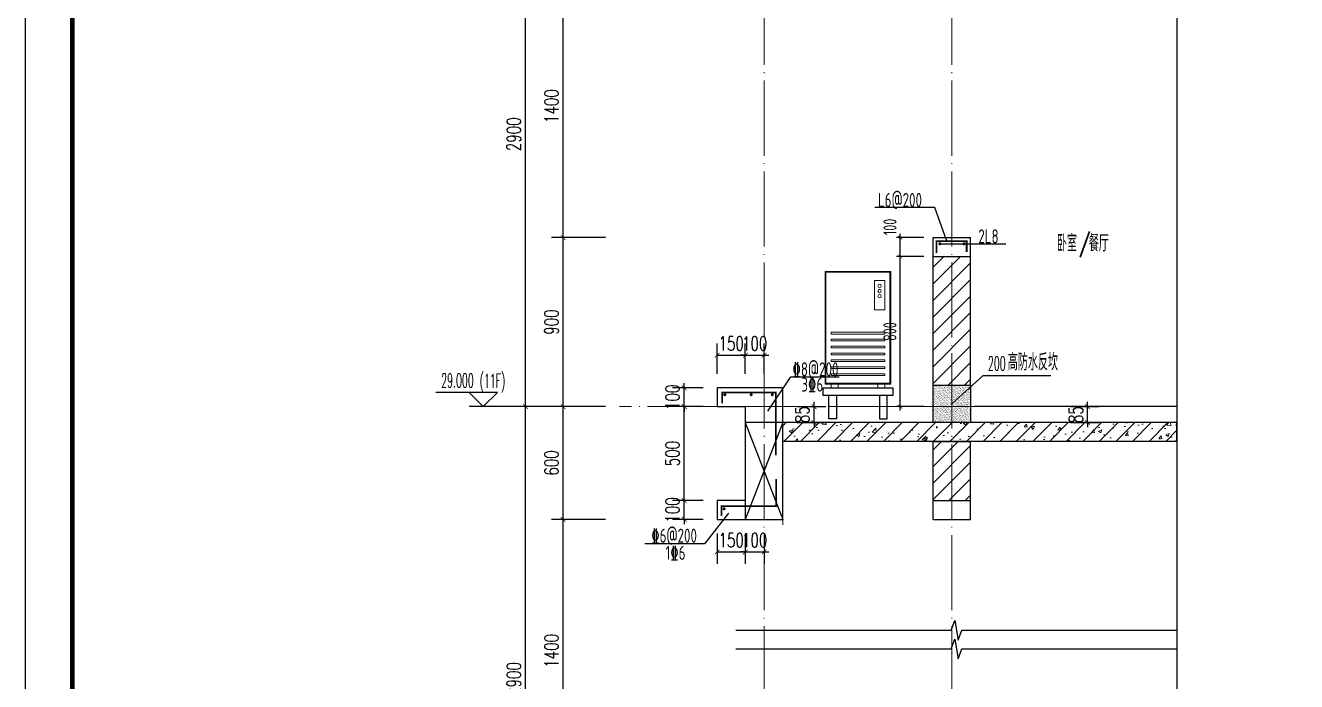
# Model space of a CAD drawing. Extents: x -668857 to 143095, y -247466 to 228182.
# Drawn here: x 81735 to 88504, y 162720 to 166213 of the extents above; entities that cross this region are included whole.
import ezdxf

# ---------------------------------------------------------------- set-up
doc = ezdxf.new("R2010")
doc.units = 0
doc.header["$LTSCALE"] = 1000
doc.linetypes.add('DOTE', pattern=[2.42, 2, -0.2, 0.02, -0.2])
doc.layers.get('0').update_dxf_attribs({"linetype": 'CONTINUOUS'})
doc.layers.get('DEFPOINTS').update_dxf_attribs({"linetype": 'CONTINUOUS'})
for name, color, linetype in [('DIM', 2, 'CONTINUOUS'), ('DIM_ELEV', 3, 'CONTINUOUS'), ('DIM_IDEN', 67, 'CONTINUOUS'), ('DIM_SYMB', 3, 'CONTINUOUS'), ('PUB_DIM', 3, 'CONTINUOUS'), ('PUB_TEXT', 2, 'CONTINUOUS'), ('REIN', 6, 'CONTINUOUS'), ('S-大样-砼线', 7, 'CONTINUOUS'), ('S-引出线', 40, 'CONTINUOUS'), ('TEXT', 2, 'CONTINUOUS'), ('WALL', 5, 'CONTINUOUS'), ('yichutu', 7, 'CONTINUOUS'), ('看线', 251, 'CONTINUOUS'), ('空调外机', 8, 'CONTINUOUS'), ('立面-看线', 251, 'CONTINUOUS')]:
    doc.layers.add(name, color=color, linetype=linetype)
for name, color, linetype, lineweight in [('DOTE', 19, 'DOTE', 9), ('PUB_HATCH', 8, 'CONTINUOUS', 9), ('内粉刷', 37, 'CONTINUOUS', 9), ('图框', 9, 'CONTINUOUS', 18), ('平面-空调室外机', 143, 'CONTINUOUS', 9)]:
    doc.layers.add(name, color=color, linetype=linetype, lineweight=lineweight)
doc.styles.add('_TCH_DIM', font='SIMPLEX.shx', dxfattribs={"width": 0.7, "bigfont": 'GBCBIG.shx'})
doc.styles.add('_TCH_DIM_T3', font='SIMPLEX', dxfattribs={"width": 0.705882, "bigfont": 'GBCBIG'})
doc.styles.add('DIM_FONT_T3', font='SIMPLEX', dxfattribs={"width": 0.705882, "bigfont": 'GBCBIG'})
doc.styles.add('TSSD_DIMENSION', font='Tssdeng.shx', dxfattribs={"width": 0.7, "bigfont": 'tssdchn.shx'})
doc.styles.add('TSSD_REIN', font='tssdeng.shx', dxfattribs={"width": 0.7, "height": 300, "bigfont": 'tssdchn.shx'})
doc.styles.add('w', font='tssdeng.shx', dxfattribs={"width": 0.8, "bigfont": 'tssdchn.shx'})
doc.dimstyles.new('_TCH_ARCH&&25', dxfattribs={"dimtxt": 74.375, "dimasz": 25, "dimexe": 62.5, "dimexo": 75, "dimgap": 25, "dimtad": 1, "dimdec": 0, "dimzin": 0, "dimdsep": 46, "dimtxsty": '_TCH_DIM_T3', "dimblk": 'ARCHTICK', "dimcen": 0.09, "dimclrt": 7, "dimazin": 0, "dimtfac": 1, "dimtdec": 0, "dimtix": 1, "dimtmove": 2, "dimatfit": 3, "dimldrblk": 'ARCHTICK', "dimfxl": 0, "dimtolj": 1, "dimtzin": 0, "dimarcsym": 0})
doc.dimstyles.new('TSSD_20_20', dxfattribs={"dimtxt": 60, "dimasz": 20, "dimexe": 20, "dimexo": 50, "dimgap": 20, "dimtad": 1, "dimdec": 0, "dimzin": 0, "dimdsep": 46, "dimtxsty": 'TSSD_DIMENSION', "dimblk": 'ARCHTICK', "dimblk1": 'ARCHTICK', "dimblk2": 'ARCHTICK', "dimcen": 0, "dimdle": 20, "dimclrt": 7, "dimadec": 0, "dimazin": 0, "dimtfac": 1, "dimtdec": 0, "dimtix": 1, "dimtmove": 2, "dimatfit": 3, "dimfxl": 0, "dimtolj": 1, "dimtzin": 0, "dimarcsym": 0})
pattern_1 = [(45, (0, 44.88), (-44.1941915, 44.1941915), [])]

# ---------------------------------------------------------------- blocks, each defined once
blk = doc.blocks.new('GFDDDDRG')
at = {"layer": '图框'}
blk.add_lwpolyline([(923310, -107437), (923310, -159999), (893610, -159999), (893610, -107437)], close=True, dxfattribs=at)
blk.add_lwpolyline([(923310, -107437), (923310, -159999), (893610, -159999), (893610, -107437)], close=True, dxfattribs=at)
at = {"layer": '图框', "const_width": 50}
blk.add_lwpolyline([(894110, -159499), (922810, -159499), (922810, -108687), (894110, -108687)], close=True, dxfattribs=at)
blk = doc.blocks.new('yct-1051-594-26275-14850-25-1002.0')
at = {"layer": 'yichutu', "color": 7}
blk.add_lwpolyline([(0, 0), (0, 14850), (26275, 14850), (26275, 0)], close=True, dxfattribs=at)
blk = doc.blocks.new('kongtiao')
for p, q in [((-338.7, 49), (-338.7, -550.8)), ((11, 49), (-338.7, 49)), ((-334.1, 44.4), (-334.1, -546.2)), ((6.4, 44.4), (-334.1, 44.4)), ((6.4, -546.2), (6.4, 44.4)), ((11, -550.8), (11, 49)), ((-76.2, -0.5), (-76.2, -156.5)), ((-21.1, -0.5), (-76.2, -0.5)), ((-21.1, -156.5), (-21.1, -0.5)), ((-76.2, -156.5), (-21.1, -156.5)), ((-338.7, -550.8), (11, -550.8)), ((-334.1, -546.2), (6.4, -546.2)), ((-306.6, -550.8), (-306.6, -571.2)), ((-306.6, -571.2), (-269.8, -571.2)), ((-269.8, -571.2), (-269.8, -550.8)), ((-57.9, -571.2), (-57.9, -550.8)), ((-21.1, -571.2), (-57.9, -571.2)), ((-21.1, -550.8), (-21.1, -571.2))]:
    blk.add_line(p, q)
for points in [[(-306.6, -275.4), (-21.1, -275.4), (-21.1, -284.6), (-306.6, -284.6)], [(-306.6, -312.1), (-21.1, -312.1), (-21.1, -321.3), (-306.6, -321.3)], [(-306.6, -348.8), (-21.1, -348.8), (-21.1, -358), (-306.6, -358)], [(-306.6, -385.6), (-21.1, -385.6), (-21.1, -394.7), (-306.6, -394.7)], [(-306.6, -422.3), (-21.1, -422.3), (-21.1, -431.5), (-306.6, -431.5)], [(-306.6, -459), (-21.1, -459), (-21.1, -468.2), (-306.6, -468.2)], [(-306.6, -495.7), (-21.1, -495.7), (-21.1, -504.9), (-306.6, -504.9)]]:
    blk.add_lwpolyline(points, close=True)
for centre in [(-48.7, -28), (-48.7, -55.6), (-48.7, -83.1)]:
    blk.add_circle(centre, 9.18)
blk = doc.blocks.new('_ArchTick')
at = {"color": 0, "linetype": 'ByBlock', "const_width": 0.15}
blk.add_lwpolyline([(-0.5, -0.5), (0.5, 0.5)], dxfattribs=at)
blk = doc.blocks.new('*D2155')
at = {"layer": 'DEFPOINTS', "color": 0}
for p in [(926373.2, -117186.1), (926547.8, -117186.1), (926547.8, -117286.1)]:
    blk.add_point(p, dxfattribs=at)
at = {"layer": 'PUB_DIM', "color": 0, "lineweight": -2}
for p, q in [((926373.2, -117186.1), (926373.2, -117161.1)), ((926472.8, -117186.1), (926310.7, -117186.1)), ((926373.2, -117286.1), (926373.2, -117186.1)), ((926472.8, -117286.1), (926310.7, -117286.1)), ((926373.2, -117286.1), (926373.2, -117311.1))]:
    blk.add_line(p, q, dxfattribs=at)
at = {"layer": 'PUB_DIM', "color": 0, "lineweight": -2, "xscale": 25, "yscale": 25, "zscale": 25}
for p, rotation in [((926373.2, -117186.1), 270), ((926373.2, -117286.1), 90)]:
    blk.add_blockref('_ArchTick', p, dxfattribs=dict(at, rotation=rotation))
at = {"layer": 'PUB_DIM', "color": 7, "insert": (926311, -117236.1), "char_height": 74.38, "attachment_point": 5, "rotation": 90, "style": '_TCH_DIM_T3'}
blk.add_mtext('\\A1;100', dxfattribs=at)
blk = doc.blocks.new('*D2156')
at = {"layer": 'DEFPOINTS', "color": 0}
for p in [(926373.2, -117286.1), (926547.8, -117286.1), (926547.8, -117786.1)]:
    blk.add_point(p, dxfattribs=at)
at = {"layer": 'PUB_DIM', "color": 0, "lineweight": -2}
for p, q in [((926472.8, -117286.1), (926310.7, -117286.1)), ((926373.2, -117786.1), (926373.2, -117286.1)), ((926472.8, -117786.1), (926310.7, -117786.1))]:
    blk.add_line(p, q, dxfattribs=at)
at = {"layer": 'PUB_DIM', "color": 0, "lineweight": -2, "xscale": 25, "yscale": 25, "zscale": 25}
for p, rotation in [((926373.2, -117286.1), 90), ((926373.2, -117786.1), 270)]:
    blk.add_blockref('_ArchTick', p, dxfattribs=dict(at, rotation=rotation))
at = {"layer": 'PUB_DIM', "color": 7, "insert": (926311, -117536.1), "char_height": 74.38, "attachment_point": 5, "rotation": 90, "style": '_TCH_DIM_T3'}
blk.add_mtext('\\A1;500', dxfattribs=at)
blk = doc.blocks.new('*D2157')
at = {"layer": 'DEFPOINTS', "color": 0}
for p in [(926373.2, -117786.1), (926547.8, -117786.1), (926547.8, -117886.1)]:
    blk.add_point(p, dxfattribs=at)
at = {"layer": 'PUB_DIM', "color": 0, "lineweight": -2}
for p, q in [((926373.2, -117786.1), (926373.2, -117761.1)), ((926472.8, -117786.1), (926310.7, -117786.1)), ((926373.2, -117886.1), (926373.2, -117786.1)), ((926472.8, -117886.1), (926310.7, -117886.1)), ((926373.2, -117886.1), (926373.2, -117911.1))]:
    blk.add_line(p, q, dxfattribs=at)
at = {"layer": 'PUB_DIM', "color": 0, "lineweight": -2, "xscale": 25, "yscale": 25, "zscale": 25}
for p, rotation in [((926373.2, -117786.1), 270), ((926373.2, -117886.1), 90)]:
    blk.add_blockref('_ArchTick', p, dxfattribs=dict(at, rotation=rotation))
at = {"layer": 'PUB_DIM', "color": 7, "insert": (926311, -117836.1), "char_height": 74.38, "attachment_point": 5, "rotation": 90, "style": '_TCH_DIM_T3'}
blk.add_mtext('\\A1;100', dxfattribs=at)
blk = doc.blocks.new('*D2158')
at = {"layer": 'DEFPOINTS', "color": 0}
for p in [(926547.8, -117886.1), (926697.8, -117886.1), (926697.8, -118059.8)]:
    blk.add_point(p, dxfattribs=at)
at = {"layer": 'PUB_DIM', "color": 0, "lineweight": -2}
for p, q in [((926547.8, -117961.1), (926547.8, -118122.3)), ((926697.8, -117961.1), (926697.8, -118122.3)), ((926547.8, -118059.8), (926697.8, -118059.8))]:
    blk.add_line(p, q, dxfattribs=at)
at = {"layer": 'PUB_DIM', "color": 0, "lineweight": -2, "xscale": 25, "yscale": 25, "zscale": 25, "rotation": 180}
blk.add_blockref('_ArchTick', (926547.8, -118059.8), dxfattribs=at)
at = {"layer": 'PUB_DIM', "color": 0, "lineweight": -2, "xscale": 25, "yscale": 25, "zscale": 25}
blk.add_blockref('_ArchTick', (926697.8, -118059.8), dxfattribs=at)
at = {"layer": 'PUB_DIM', "color": 7, "insert": (926622.8, -117997.6), "char_height": 74.38, "attachment_point": 5, "style": '_TCH_DIM_T3'}
blk.add_mtext('\\A1;150', dxfattribs=at)
blk = doc.blocks.new('*D2159')
at = {"layer": 'DEFPOINTS', "color": 0}
for p in [(926697.8, -117886.1), (926797.8, -117886.1), (926797.8, -118059.8)]:
    blk.add_point(p, dxfattribs=at)
at = {"layer": 'PUB_DIM', "color": 0, "lineweight": -2}
for p, q in [((926697.8, -117961.1), (926697.8, -118122.3)), ((926797.8, -117961.1), (926797.8, -118122.3)), ((926697.8, -118059.8), (926672.8, -118059.8)), ((926697.8, -118059.8), (926797.8, -118059.8)), ((926797.8, -118059.8), (926822.8, -118059.8))]:
    blk.add_line(p, q, dxfattribs=at)
at = {"layer": 'PUB_DIM', "color": 0, "lineweight": -2, "xscale": 25, "yscale": 25, "zscale": 25}
blk.add_blockref('_ArchTick', (926697.8, -118059.8), dxfattribs=at)
at = {"layer": 'PUB_DIM', "color": 0, "lineweight": -2, "xscale": 25, "yscale": 25, "zscale": 25, "rotation": 180}
blk.add_blockref('_ArchTick', (926797.8, -118059.8), dxfattribs=at)
at = {"layer": 'PUB_DIM', "color": 7, "insert": (926747.8, -117997.6), "char_height": 74.38, "attachment_point": 5, "style": '_TCH_DIM_T3'}
blk.add_mtext('\\A1;100', dxfattribs=at)
blk = doc.blocks.new('*D2160')
at = {"layer": 'DEFPOINTS', "color": 0}
for p in [(928354.1, -117286.1), (928520.1, -117286.1), (928354.1, -117371.1)]:
    blk.add_point(p, dxfattribs=at)
at = {"layer": 'PUB_DIM', "color": 0, "lineweight": -2}
for p, q in [((928429.1, -117286.1), (928582.6, -117286.1)), ((928520.1, -117286.1), (928520.1, -117261.1)), ((928520.1, -117371.1), (928520.1, -117286.1)), ((928429.1, -117371.1), (928582.6, -117371.1)), ((928520.1, -117371.1), (928520.1, -117396.1))]:
    blk.add_line(p, q, dxfattribs=at)
at = {"layer": 'PUB_DIM', "color": 0, "lineweight": -2, "xscale": 25, "yscale": 25, "zscale": 25}
for p, rotation in [((928520.1, -117286.1), 270), ((928520.1, -117371.1), 90)]:
    blk.add_blockref('_ArchTick', p, dxfattribs=dict(at, rotation=rotation))
at = {"layer": 'PUB_DIM', "color": 7, "insert": (928457.9, -117328.6), "char_height": 74.38, "attachment_point": 5, "rotation": 90, "style": '_TCH_DIM_T3'}
blk.add_mtext('\\A1;85', dxfattribs=at)
blk = doc.blocks.new('*D2161')
at = {"layer": 'DEFPOINTS', "color": 0}
for p in [(926697.8, -117012.4), (926547.8, -117186.1), (926697.8, -117186.1)]:
    blk.add_point(p, dxfattribs=at)
at = {"layer": 'PUB_DIM', "color": 0, "lineweight": -2}
for p, q in [((926547.8, -117111.1), (926547.8, -116949.9)), ((926697.8, -117111.1), (926697.8, -116949.9)), ((926547.8, -117012.4), (926697.8, -117012.4))]:
    blk.add_line(p, q, dxfattribs=at)
at = {"layer": 'PUB_DIM', "color": 0, "lineweight": -2, "xscale": 25, "yscale": 25, "zscale": 25, "rotation": 180}
blk.add_blockref('_ArchTick', (926547.8, -117012.4), dxfattribs=at)
at = {"layer": 'PUB_DIM', "color": 0, "lineweight": -2, "xscale": 25, "yscale": 25, "zscale": 25}
blk.add_blockref('_ArchTick', (926697.8, -117012.4), dxfattribs=at)
at = {"layer": 'PUB_DIM', "color": 7, "insert": (926622.8, -116950.2), "char_height": 74.38, "attachment_point": 5, "style": '_TCH_DIM_T3'}
blk.add_mtext('\\A1;150', dxfattribs=at)
blk = doc.blocks.new('*D2162')
at = {"layer": 'DEFPOINTS', "color": 0}
for p in [(926797.8, -117012.4), (926697.8, -117186.1), (926797.8, -117186.1)]:
    blk.add_point(p, dxfattribs=at)
at = {"layer": 'PUB_DIM', "color": 0, "lineweight": -2}
for p, q in [((926697.8, -117111.1), (926697.8, -116949.9)), ((926797.8, -117111.1), (926797.8, -116949.9)), ((926697.8, -117012.4), (926672.8, -117012.4)), ((926697.8, -117012.4), (926797.8, -117012.4)), ((926797.8, -117012.4), (926822.8, -117012.4))]:
    blk.add_line(p, q, dxfattribs=at)
at = {"layer": 'PUB_DIM', "color": 0, "lineweight": -2, "xscale": 25, "yscale": 25, "zscale": 25}
blk.add_blockref('_ArchTick', (926697.8, -117012.4), dxfattribs=at)
at = {"layer": 'PUB_DIM', "color": 0, "lineweight": -2, "xscale": 25, "yscale": 25, "zscale": 25, "rotation": 180}
blk.add_blockref('_ArchTick', (926797.8, -117012.4), dxfattribs=at)
at = {"layer": 'PUB_DIM', "color": 7, "insert": (926747.8, -116950.2), "char_height": 74.38, "attachment_point": 5, "style": '_TCH_DIM_T3'}
blk.add_mtext('\\A1;100', dxfattribs=at)
blk = doc.blocks.new('*D2163')
at = {"layer": 'DEFPOINTS', "color": 0}
for p in [(926897.8, -117286.1), (927063.8, -117286.1), (926897.8, -117371.1)]:
    blk.add_point(p, dxfattribs=at)
at = {"layer": 'PUB_DIM', "color": 0, "lineweight": -2}
for p, q in [((926972.8, -117286.1), (927126.3, -117286.1)), ((927063.8, -117286.1), (927063.8, -117261.1)), ((927063.8, -117371.1), (927063.8, -117286.1)), ((926972.8, -117371.1), (927126.3, -117371.1)), ((927063.8, -117371.1), (927063.8, -117396.1))]:
    blk.add_line(p, q, dxfattribs=at)
at = {"layer": 'PUB_DIM', "color": 0, "lineweight": -2, "xscale": 25, "yscale": 25, "zscale": 25}
for p, rotation in [((927063.8, -117286.1), 270), ((927063.8, -117371.1), 90)]:
    blk.add_blockref('_ArchTick', p, dxfattribs=dict(at, rotation=rotation))
at = {"layer": 'PUB_DIM', "color": 7, "insert": (927001.6, -117328.6), "char_height": 74.38, "attachment_point": 5, "rotation": 90, "style": '_TCH_DIM_T3'}
blk.add_mtext('\\A1;85', dxfattribs=at)
blk = doc.blocks.new('*D2502')
at = {"layer": 'DEFPOINTS', "color": 0}
for p in [(84598.4, 163583.2), (84898.4, 163583.2), (84898.4, 162183.2)]:
    blk.add_point(p, dxfattribs=at)
at = {"layer": 'PUB_DIM', "color": 0, "lineweight": -2}
for p, q in [((84823.4, 163583.2), (84535.9, 163583.2)), ((84598.4, 162183.2), (84598.4, 163583.2)), ((84823.4, 162183.2), (84535.9, 162183.2))]:
    blk.add_line(p, q, dxfattribs=at)
at = {"layer": 'PUB_DIM', "color": 0, "lineweight": -2, "xscale": 25, "yscale": 25, "zscale": 25}
for p, rotation in [((84598.4, 163583.2), 90), ((84598.4, 162183.2), 270)]:
    blk.add_blockref('_ArchTick', p, dxfattribs=dict(at, rotation=rotation))
at = {"layer": 'PUB_DIM', "color": 7, "insert": (84536.2, 162883.2), "char_height": 74.38, "attachment_point": 5, "rotation": 90, "style": '_TCH_DIM_T3'}
blk.add_mtext('\\A1;1400', dxfattribs=at)
blk = doc.blocks.new('*D2503')
at = {"layer": 'DEFPOINTS', "color": 0}
for p in [(84598.4, 164183.2), (84898.4, 164183.2), (84898.4, 163583.2)]:
    blk.add_point(p, dxfattribs=at)
at = {"layer": 'PUB_DIM', "color": 0, "lineweight": -2}
for p, q in [((84823.4, 164183.2), (84535.9, 164183.2)), ((84598.4, 163583.2), (84598.4, 164183.2)), ((84823.4, 163583.2), (84535.9, 163583.2))]:
    blk.add_line(p, q, dxfattribs=at)
at = {"layer": 'PUB_DIM', "color": 0, "lineweight": -2, "xscale": 25, "yscale": 25, "zscale": 25}
for p, rotation in [((84598.4, 164183.2), 90), ((84598.4, 163583.2), 270)]:
    blk.add_blockref('_ArchTick', p, dxfattribs=dict(at, rotation=rotation))
at = {"layer": 'PUB_DIM', "color": 7, "insert": (84536.2, 163883.2), "char_height": 74.38, "attachment_point": 5, "rotation": 90, "style": '_TCH_DIM_T3'}
blk.add_mtext('\\A1;600', dxfattribs=at)
blk = doc.blocks.new('*D2504')
at = {"layer": 'DEFPOINTS', "color": 0}
for p in [(84598.4, 165083.2), (84898.4, 165083.2), (84898.4, 164183.2)]:
    blk.add_point(p, dxfattribs=at)
at = {"layer": 'PUB_DIM', "color": 0, "lineweight": -2}
for p, q in [((84823.4, 165083.2), (84535.9, 165083.2)), ((84598.4, 164183.2), (84598.4, 165083.2)), ((84823.4, 164183.2), (84535.9, 164183.2))]:
    blk.add_line(p, q, dxfattribs=at)
at = {"layer": 'PUB_DIM', "color": 0, "lineweight": -2, "xscale": 25, "yscale": 25, "zscale": 25}
for p, rotation in [((84598.4, 165083.2), 90), ((84598.4, 164183.2), 270)]:
    blk.add_blockref('_ArchTick', p, dxfattribs=dict(at, rotation=rotation))
at = {"layer": 'PUB_DIM', "color": 7, "insert": (84536.2, 164633.2), "char_height": 74.38, "attachment_point": 5, "rotation": 90, "style": '_TCH_DIM_T3'}
blk.add_mtext('\\A1;900', dxfattribs=at)
blk = doc.blocks.new('*D2505')
at = {"layer": 'DEFPOINTS', "color": 0}
for p in [(84598.4, 166483.2), (84898.4, 166483.2), (84898.4, 165083.2)]:
    blk.add_point(p, dxfattribs=at)
at = {"layer": 'PUB_DIM', "color": 0, "lineweight": -2}
for p, q in [((84823.4, 166483.2), (84535.9, 166483.2)), ((84598.4, 165083.2), (84598.4, 166483.2)), ((84823.4, 165083.2), (84535.9, 165083.2))]:
    blk.add_line(p, q, dxfattribs=at)
at = {"layer": 'PUB_DIM', "color": 0, "lineweight": -2, "xscale": 25, "yscale": 25, "zscale": 25}
for p, rotation in [((84598.4, 166483.2), 90), ((84598.4, 165083.2), 270)]:
    blk.add_blockref('_ArchTick', p, dxfattribs=dict(at, rotation=rotation))
at = {"layer": 'PUB_DIM', "color": 7, "insert": (84536.2, 165783.2), "char_height": 74.38, "attachment_point": 5, "rotation": 90, "style": '_TCH_DIM_T3'}
blk.add_mtext('\\A1;1400', dxfattribs=at)
blk = doc.blocks.new('*D2512')
at = {"layer": 'DEFPOINTS', "color": 0}
for p in [(84398.4, 164183.2), (84898.4, 164183.2), (84898.4, 161283.2)]:
    blk.add_point(p, dxfattribs=at)
at = {"layer": 'PUB_DIM', "color": 0, "lineweight": -2}
for p, q in [((84823.4, 164183.2), (84335.9, 164183.2)), ((84398.4, 161283.2), (84398.4, 164183.2)), ((84823.4, 161283.2), (84335.9, 161283.2))]:
    blk.add_line(p, q, dxfattribs=at)
at = {"layer": 'PUB_DIM', "color": 0, "lineweight": -2, "xscale": 25, "yscale": 25, "zscale": 25}
for p, rotation in [((84398.4, 164183.2), 90), ((84398.4, 161283.2), 270)]:
    blk.add_blockref('_ArchTick', p, dxfattribs=dict(at, rotation=rotation))
at = {"layer": 'PUB_DIM', "color": 7, "insert": (84336.2, 162733.2), "char_height": 74.38, "attachment_point": 5, "rotation": 90, "style": '_TCH_DIM_T3'}
blk.add_mtext('\\A1;2900', dxfattribs=at)
blk = doc.blocks.new('*D2513')
at = {"layer": 'DEFPOINTS', "color": 0}
for p in [(84398.4, 167083.2), (84898.4, 167083.2), (84898.4, 164183.2)]:
    blk.add_point(p, dxfattribs=at)
at = {"layer": 'PUB_DIM', "color": 0, "lineweight": -2}
for p, q in [((84823.4, 167083.2), (84335.9, 167083.2)), ((84398.4, 164183.2), (84398.4, 167083.2)), ((84823.4, 164183.2), (84335.9, 164183.2))]:
    blk.add_line(p, q, dxfattribs=at)
at = {"layer": 'PUB_DIM', "color": 0, "lineweight": -2, "xscale": 25, "yscale": 25, "zscale": 25}
for p, rotation in [((84398.4, 167083.2), 90), ((84398.4, 164183.2), 270)]:
    blk.add_blockref('_ArchTick', p, dxfattribs=dict(at, rotation=rotation))
at = {"layer": 'PUB_DIM', "color": 7, "insert": (84336.2, 165633.2), "char_height": 74.38, "attachment_point": 5, "rotation": 90, "style": '_TCH_DIM_T3'}
blk.add_mtext('\\A1;2900', dxfattribs=at)
blk = doc.blocks.new('20210809.02282059')
at = {"layer": 'REIN', "const_width": 9}
blk.add_lwpolyline([(87484.2, 66580.9), (87484.2, 66644.7), (87644.1, 66644.7), (87644.1, 66586.8)], dxfattribs=at)
at = {"layer": 'REIN', "const_width": 8}
for points in [[(87497.7, 66629.7, 1), (87505.7, 66629.7, 1)], [(87625.1, 66629.7, 1), (87633.1, 66629.7, 1)]]:
    blk.add_lwpolyline(points, format="xyb", close=True, dxfattribs=at)
at = {"layer": 'S-引出线'}
for p, q in [((87474.6, 66823.8), (87154.5, 66823.8)), ((87538.8, 66644.7), (87474.6, 66823.8)), ((87501.7, 66629.7), (87853.3, 66629.7))]:
    blk.add_line(p, q, dxfattribs=at)
at = {"layer": 'TEXT', "style": 'w', "width": 0.7}
for s, p in [('L6@200', (87171.5, 66825.9)), ('2L8', (87706.2, 66632.1))]:
    blk.add_text(s, height=75, rotation=0, dxfattribs=at).set_placement(p)
blk = doc.blocks.new('A$C124E38C7')
at = {"layer": 'REIN'}
for points in [[(411.3, 827.6, 9, 9, 0), (411.3, 885.8, 9, 9, 0), (697.1, 885.8, 9, 9, 0), (697.1, 551.1, 9, 9, 0)], [(407.7, 227.9, 9, 9, 0), (407.7, 280.9, 9, 9, 0), (700.1, 280.9, 9, 9, 0), (700.1, 425.3, 9, 9, 0)]]:
    blk.add_lwpolyline(points, format="xyseb", dxfattribs=at)
at = {"layer": 'REIN', "const_width": 8}
for points in [[(421.8, 873.5, 1), (429.8, 873.5, 1)], [(562.3, 873.5, 1), (570.3, 873.5, 1)], [(674.9, 873.5, 1), (682.9, 873.5, 1)], [(418.3, 266.1, 1), (426.3, 266.1, 1)]]:
    blk.add_lwpolyline(points, format="xyb", close=True, dxfattribs=at)
at = {"layer": 'S-大样-砼线'}
for p, q in [((534.9, 724.9), (734.9, 209.8)), ((734.9, 724.9), (534.9, 209.8))]:
    blk.add_line(p, q, dxfattribs=at)
blk.add_lwpolyline([(734.9, 724.9), (534.9, 724.9), (534.9, 209.8), (734.9, 209.8)], close=True, dxfattribs=at)
at = {"layer": 'S-引出线'}
for points in [[(655.5, 786.1), (777.7, 968.3), (1034.7, 968.3)], [(445.3, 242.7), (318.6, 79.6), (0, 79.6)]]:
    blk.add_lwpolyline(points, dxfattribs=at)
at = {"layer": 'TEXT', "style": 'TSSD_REIN', "width": 0.7}
for s, p in [('%%1328@200', (785.9, 970.9)), ('3%%1326', (833.8, 890.1)), ('%%1326@200', (33.9, 85.5)), ('1%%1326', (110.1, -5.8))]:
    blk.add_text(s, height=75, rotation=0, dxfattribs=at).set_placement(p)
blk = doc.blocks.new('*D3123')
at = {"layer": 'DEFPOINTS', "color": 0}
for p in [(86394, 165083.2), (86568.6, 165083.2), (86568.6, 164983.2)]:
    blk.add_point(p, dxfattribs=at)
at = {"layer": 'DIM', "color": 0, "lineweight": -2}
for p, q in [((86394, 164963.2), (86394, 165103.2)), ((86518.6, 165083.2), (86374, 165083.2)), ((86518.6, 164983.2), (86374, 164983.2))]:
    blk.add_line(p, q, dxfattribs=at)
at = {"layer": 'DIM', "color": 0, "lineweight": -2, "xscale": 20, "yscale": 20, "zscale": 20}
for p, rotation in [((86394, 165083.2), 90), ((86394, 164983.2), 270)]:
    blk.add_blockref('_ArchTick', p, dxfattribs=dict(at, rotation=rotation))
at = {"layer": 'DIM', "color": 7, "insert": (86339, 165139.7), "char_height": 70, "attachment_point": 5, "rotation": 90, "style": 'TSSD_DIMENSION'}
blk.add_mtext('\\A1;100', dxfattribs=at)
blk = doc.blocks.new('*D3144')
at = {"layer": 'DEFPOINTS', "color": 0}
for p in [(86394, 164983.2), (86568.6, 164983.2), (86568.6, 164183.2)]:
    blk.add_point(p, dxfattribs=at)
at = {"layer": 'DIM', "color": 0, "lineweight": -2}
for p, q in [((86518.6, 164983.2), (86374, 164983.2)), ((86394, 164163.2), (86394, 165003.2)), ((86518.6, 164183.2), (86374, 164183.2))]:
    blk.add_line(p, q, dxfattribs=at)
at = {"layer": 'DIM', "color": 0, "lineweight": -2, "xscale": 20, "yscale": 20, "zscale": 20}
for p, rotation in [((86394, 164983.2), 90), ((86394, 164183.2), 270)]:
    blk.add_blockref('_ArchTick', p, dxfattribs=dict(at, rotation=rotation))
at = {"layer": 'DIM', "color": 7, "insert": (86339, 164583.2), "char_height": 70, "attachment_point": 5, "rotation": 90, "style": 'TSSD_DIMENSION'}
blk.add_mtext('\\A1;800', dxfattribs=at)
blk = doc.blocks.new('GHFHFHFCSDC')
at = {"layer": 'PUB_HATCH'}
h = blk.add_hatch(dxfattribs=at)
h.set_pattern_fill('普通砖', color=256, scale=25, style=0)
h.set_pattern_definition(pattern_1)
h.paths.add_polyline_path([(927897.8, -117171.1), (927897.8, -116486.1), (927697.8, -116486.1), (927697.8, -117171.1)])
h = blk.add_hatch(dxfattribs=at)
h.set_pattern_fill('钢筋混凝土', color=256, scale=25, style=0)
h.set_pattern_definition([(45, (0, 0), (-44.194174, 44.194174), []), (50, (0, 0), (179.315046, -15.688034), [18.75, -206.25]), (355, (0, 0), (-34.687833, 188.048033), [15, -165]), (100.4514, (14.94, -1.3), (144.627345, 172.359886), [15.935047, -175.285528]), (46.1842, (0, 50), (266.81026, -41.379754), [28.125, -309.375]), (96.6356, (22.23, 46.55), (233.66568, 243.52947), [23.90257, -262.92825]), (351.1842, (0, 50), (233.66549, 243.52965), [22.5, -247.5]), (21, (25, 37.5), (149.226763, -100.654723), [18.75, -206.25]), (326, (25, 37.5), (60.828833, 181.28751), [15, -165]), (71.4514, (37.44, 29.11), (210.055657, 80.632624), [15.935047, -175.285528]), (37.5, (0, 0), (3.039964, 83.2234635), [0, -163, 0, -167.5, 0, -165.625]), (7.5, (0, 0), (65.767384, 98.602928), [0, -95.5, 0, -159.25, 0, -63.125]), (327.5, (-55.75, 0), (133.455609, -5.638718), [0, -62.5, 0, -195, 0, -258.75]), (317.5, (-80.75, 0), (145.796542, 25.026246), [0, -81.25, 0, -129.5, 0, -183.75])])
h.paths.add_polyline_path([(926897.8, -117371.1), (926897.8, -117471.1), (928996.3, -117471.1), (928996.3, -117371.1)])
h = blk.add_hatch(dxfattribs=at)
h.set_pattern_fill('普通砖', color=256, scale=25, style=0)
h.set_pattern_definition(pattern_1)
h.paths.add_polyline_path([(927697.8, -117786.1), (927897.8, -117786.1), (927897.8, -117471.1), (927697.8, -117471.1)])
at = {"layer": '立面-看线'}
h = blk.add_hatch(dxfattribs=at)
h.set_pattern_fill('碎沙', color=256, scale=4)
h.set_pattern_definition([(37.5, (126644.578, -502733.035), (-0.32000626, 9.78826475), [0, -7.7216, 0, -8.636, 0, -8.255]), (7.5, (126644.578, -502733.035), (8.99046566, 14.33650201), [0, -4.1656, 0, -6.9596, 0, -2.667]), (327.5, (126638.33, -502733.035), (15.819847405, 0.02874369), [0, -2.54, 0, -9.144, 0, -11.938]), (317.5, (126638.33, -502733.035), (15.27112905, 4.45858647), [0, -1.27, 0, -5.9944, 0, -6.858])])
h.paths.add_polyline_path([(927697.8, -117371.1), (927897.8, -117371.1), (927897.8, -117171.1), (927697.8, -117171.1)])
at = {"layer": 'DIM_IDEN'}
for p, q in [((927797.8, -117271.1), (927964.6, -117119.6)), ((927964.6, -117119.6), (928324.8, -117119.6))]:
    blk.add_line(p, q, dxfattribs=at)
at = {"layer": 'PUB_HATCH', "color": 215}
blk.add_line((926897.8, -117916.1), (926897.8, -117886.1), dxfattribs=at)
at = {"layer": 'WALL'}
for p, q in [((927697.8, -116486.1), (927697.8, -116386.1)), ((927697.8, -116386.1), (927897.8, -116386.1)), ((927897.8, -116486.1), (927897.8, -116386.1)), ((927697.8, -116486.1), (927897.8, -116486.1)), ((927697.8, -117171.1), (927697.8, -116486.1)), ((927897.8, -117171.1), (927897.8, -116486.1)), ((927697.8, -117171.1), (927897.8, -117171.1)), ((926897.8, -117186.1), (926547.8, -117186.1)), ((926547.8, -117186.1), (926547.8, -117286.1)), ((926897.8, -117371.1), (926897.8, -117186.1)), ((926547.8, -117286.1), (926697.8, -117286.1)), ((926697.8, -117286.1), (926697.8, -117786.1)), ((928996.3, -117371.1), (926897.8, -117371.1)), ((928996.3, -117471.1), (928996.3, -117371.1)), ((926897.8, -117886.1), (926897.8, -117471.1)), ((928996.3, -117471.1), (926897.8, -117471.1)), ((927697.8, -117786.1), (927697.8, -117471.1)), ((927697.8, -117471.1), (927897.8, -117471.1)), ((927897.8, -117786.1), (927897.8, -117471.1)), ((926697.8, -117786.1), (926547.8, -117786.1)), ((926547.8, -117786.1), (926547.8, -117886.1)), ((927697.8, -117886.1), (927697.8, -117786.1)), ((927697.8, -117786.1), (927897.8, -117786.1)), ((927897.8, -117886.1), (927897.8, -117786.1)), ((926547.8, -117886.1), (926897.8, -117886.1)), ((927697.8, -117886.1), (927897.8, -117886.1))]:
    blk.add_line(p, q, dxfattribs=at)
blk.add_lwpolyline([(927697.8, -117171.1), (927897.8, -117171.1), (927897.8, -117371.1), (927697.8, -117371.1)], close=True, dxfattribs=at)
at = {"layer": '看线', "color": 32}
blk.add_lwpolyline([(928996.3, -117286.1), (927917.8, -117286.1)], dxfattribs=at)
at = {"layer": '空调外机', "linetype": 'Continuous'}
blk.add_lwpolyline([(927482.8, -117226.1), (927112.8, -117226.1), (927112.8, -117186.1), (927482.8, -117186.1)], close=True, dxfattribs=at)
for points in [[(927182.8, -117226.1), (927182.8, -117351.1), (927142.8, -117351.1), (927142.8, -117226.1)], [(927412.8, -117226.1), (927412.8, -117351.1), (927452.8, -117351.1), (927452.8, -117226.1)]]:
    blk.add_lwpolyline(points, dxfattribs=at)
at = {"layer": '平面-空调室外机'}
blk.add_blockref('kongtiao', (927461.7, -116614.9), dxfattribs=at)
at = {"layer": 'PUB_TEXT', "style": 'DIM_FONT_T3'}
for s, height, width, p in [('卧室', 89.36, 0.705882, (928357, -116460.5)), ('/', 89.4, 0.705882, (928476.2, -116460.5)), ('餐厅', 89.36, 0.705882, (928527.2, -116460.5)), ('200', 74.38, 0.49827, (927989.6, -117093.3)), ('高防水反坎', 89.36, 0.705882, (928095.5, -117093.3))]:
    blk.add_text(s, height=height, dxfattribs=dict(at, width=width)).set_placement(p)
at = {"layer": 'PUB_DIM'}
dim = blk.add_aligned_dim(p1=(926547.8, -117186.1), p2=(926697.8, -117186.1), distance=173.7, text='150', dimstyle='_TCH_ARCH&&25', dxfattribs=at)
dim.commit()
dim.dimension.update_dxf_attribs({"geometry": '*D2161', "text_midpoint": (926622.8, -116950.2)})
for p1, p2, distance, picture, middle in [((926697.8, -117186.1), (926797.8, -117186.1), 173.7, '*D2162', (926747.8, -116950.2)), ((926547.8, -117286.1), (926547.8, -117186.1), 174.6, '*D2155', (926311, -117236.1)), ((926547.8, -117786.1), (926547.8, -117286.1), 174.6, '*D2156', (926311, -117536.1)), ((926897.8, -117371.1), (926897.8, -117286.1), -166, '*D2163', (927001.6, -117328.6)), ((928354.1, -117371.1), (928354.1, -117286.1), -166, '*D2160', (928457.9, -117328.6)), ((926547.8, -117886.1), (926547.8, -117786.1), 174.6, '*D2157', (926311, -117836.1)), ((926547.8, -117886.1), (926697.8, -117886.1), -173.7, '*D2158', (926622.8, -117997.6)), ((926697.8, -117886.1), (926797.8, -117886.1), -173.7, '*D2159', (926747.8, -117997.6))]:
    dim = blk.add_aligned_dim(p1=p1, p2=p2, distance=distance, dimstyle='_TCH_ARCH&&25', dxfattribs=at)
    dim.commit()
    dim.dimension.update_dxf_attribs({"geometry": picture, "text_midpoint": middle})

msp = doc.modelspace()

# ---------------------------------------------------------------- linework, layer by layer
at = {"layer": 'DIM_ELEV'}
for p, q in [((84248.38, 164258.23), (83920.38, 164258.23)), ((84173.38, 164183.23), (84098.38, 164258.23)), ((84173.38, 164183.23), (84248.38, 164258.23)), ((84598.38, 164183.23), (84098.38, 164183.23))]:
    msp.add_line(p, q, dxfattribs=at)
at = {"layer": 'DIM_SYMB'}
msp.add_lwpolyline([(87867.1, 168563.23), (87867.1, 159901.35), (87919.6, 159882.24), (87814.6, 159863.73), (87867.1, 159845.1), (87867.1, 151183.22)], dxfattribs=at)
at = {"layer": 'DIM_SYMB', "color": 5}
for points in [[(85518.58, 162993.17), (86664.71, 162993.17), (86683.82, 163045.67), (86702.34, 162940.67), (86720.96, 162993.17), (87867.1, 162993.17)], [(85518.58, 162893.17), (86664.71, 162893.17), (86683.82, 162945.67), (86702.34, 162840.67), (86720.96, 162893.17), (87867.1, 162893.17)]]:
    msp.add_lwpolyline(points, dxfattribs=at)
at = {"layer": 'DOTE', "color": 1, "linetype": 'DOTE', "ltscale": 0.2}
for p, q in [((85668.58, 151483.22), (85668.58, 169163.23)), ((86668.58, 151483.22), (86668.58, 169163.23)), ((87867.1, 164183.23), (84898.38, 164183.23))]:
    msp.add_line(p, q, dxfattribs=at)

# ---------------------------------------------------------------- block references
at = {"xscale": 0.5, "yscale": 0.5, "zscale": 0.5}
msp.add_blockref('GFDDDDRG', (-365069.74, 227309.73), dxfattribs=at)
msp.add_blockref('GHFHFHFCSDC', (-841129.24, 281469.31))
at = {"layer": 'REIN'}
msp.add_blockref('20210809.02282059', (-896.61, 98420.12), dxfattribs=at)
at = {"layer": 'yichutu', "rotation": 270}
msp.add_blockref('yct-1051-594-26275-14850-25-1002.0', (81735.15, 173591.25), dxfattribs=at)
at = {"layer": '内粉刷'}
msp.add_blockref('A$C124E38C7', (85033.66, 163373.33), dxfattribs=at)

# ---------------------------------------------------------------- texts
at = {"layer": 'PUB_TEXT', "style": '_TCH_DIM', "width": 0.494118}
for s, p in [('29.000', (83949.28, 164284.48)), ('(11F)', (84154.68, 164283.25))]:
    msp.add_text(s, height=74.375, dxfattribs=at).set_placement(p)

# ---------------------------------------------------------------- dimensions: what is measured, and where the dimension line sits
at = {"layer": 'DIM'}
dim = msp.add_linear_dim(base=(86393.97, 165083.23), p1=(86568.58, 164983.23), p2=(86568.58, 165083.23), angle=90, dimstyle='TSSD_20_20', override={"dimtxt": 70}, dxfattribs=at)
dim.commit()
dim.dimension.update_dxf_attribs({"geometry": '*D3123', "text_midpoint": (86338.97, 165139.67), "dimtype": 161})
dim = msp.add_aligned_dim(p1=(86568.58, 164183.23), p2=(86568.58, 164983.23), distance=174.61, dimstyle='TSSD_20_20', override={"dimtxt": 70}, dxfattribs=at)
dim.commit()
dim.dimension.update_dxf_attribs({"geometry": '*D3144', "text_midpoint": (86338.97, 164583.23)})
at = {"layer": 'PUB_DIM'}
for p1, p2, distance, picture, middle in [((84898.38, 164183.23), (84898.38, 167083.23), 500, '*D2513', (84336.19, 165633.23)), ((84898.38, 165083.23), (84898.38, 166483.22), 300, '*D2505', (84536.19, 165783.22)), ((84898.38, 164183.23), (84898.38, 165083.23), 300, '*D2504', (84536.19, 164633.23)), ((84898.38, 161283.23), (84898.38, 164183.23), 500, '*D2512', (84336.19, 162733.23)), ((84898.38, 163583.23), (84898.38, 164183.23), 300, '*D2503', (84536.19, 163883.23)), ((84898.38, 162183.23), (84898.38, 163583.23), 300, '*D2502', (84536.19, 162883.23))]:
    dim = msp.add_aligned_dim(p1=p1, p2=p2, distance=distance, dimstyle='_TCH_ARCH&&25', dxfattribs=at)
    dim.commit()
    dim.dimension.update_dxf_attribs({"geometry": picture, "text_midpoint": middle})

doc.saveas('drawing.dxf')
